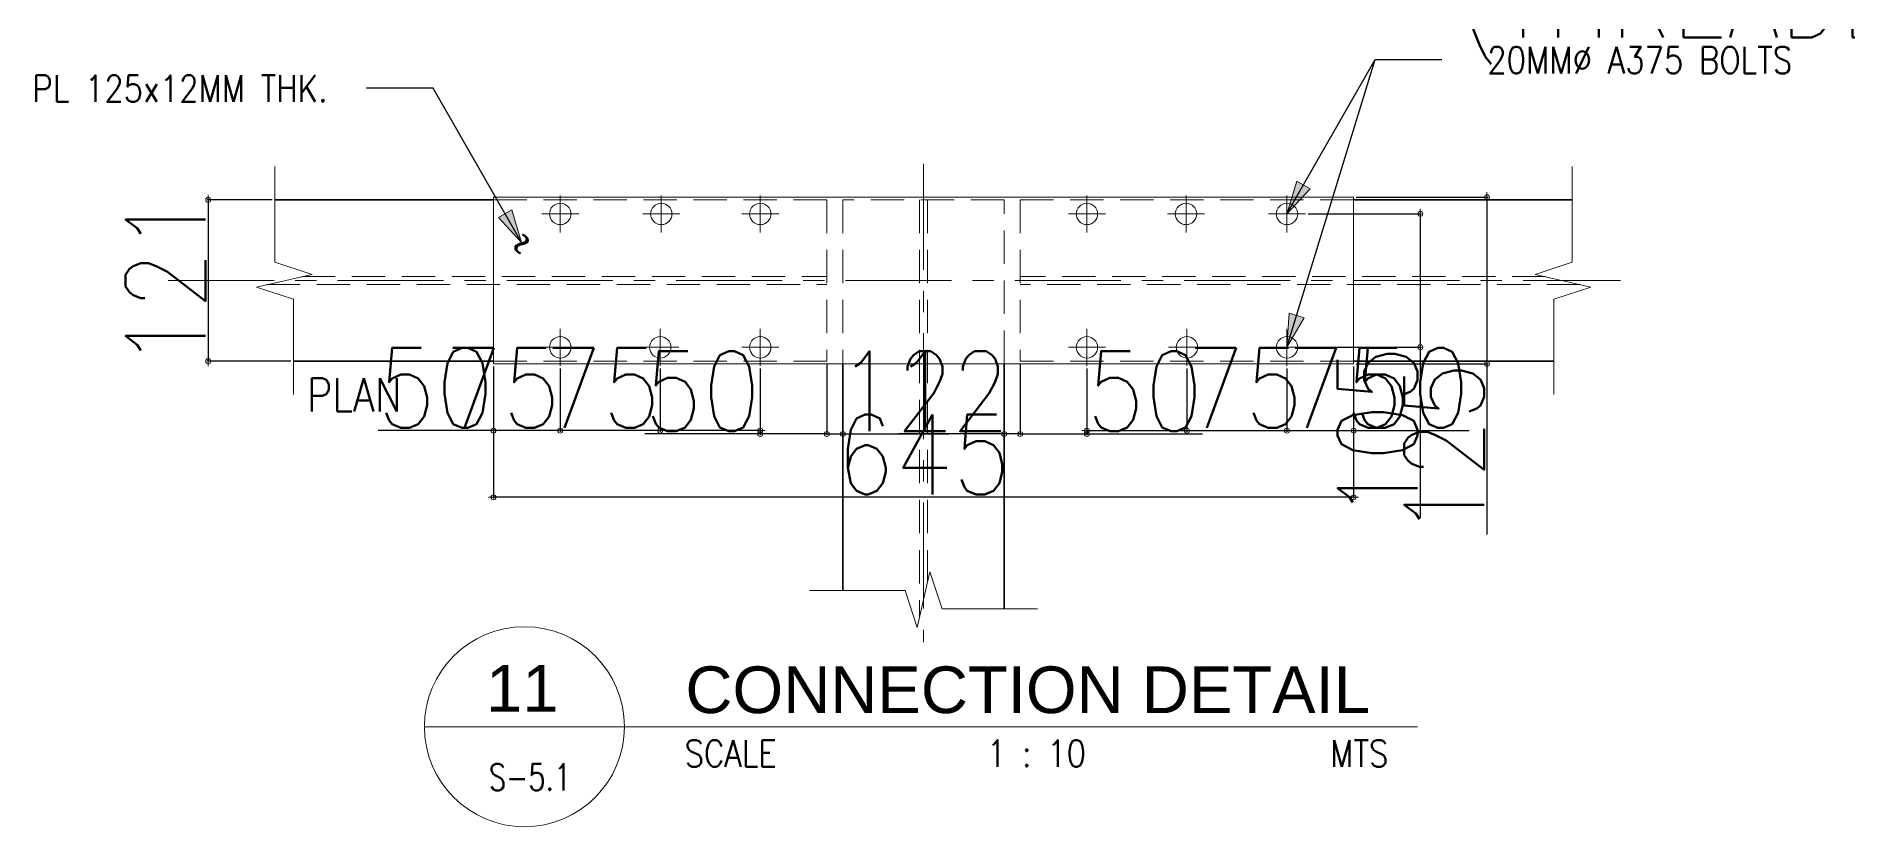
# Model space of a CAD drawing. Header units: millimetres. Extents: x 0 to 437400, y -4782 to 73710.
# Drawn here: x 8154 to 9513, y 6804 to 7397 of the extents above; entities that cross this region are included whole.
import ezdxf
from ezdxf.enums import TextEntityAlignment as Align

# ---------------------------------------------------------------- set-up
doc = ezdxf.new("R2010")
doc.units = ezdxf.units.MM
doc.header["$LTSCALE"] = 10
doc.header["$MEASUREMENT"] = 0
doc.linetypes.add('CENTER', pattern=[50.8, 31.75, -6.35, 6.35, -6.35])
doc.linetypes.add('HIDDEN', pattern=[0.375, 0.25, -0.125])
doc.layers.get('0').update_dxf_attribs({"lineweight": 9})
for name, color, linetype, lineweight in [('.1 - NUMBER 8', 8, 'Continuous', 9), ('.4 - GREEN', 3, 'Continuous', 18), ('.5 - CYAN', 4, 'Continuous', 25), ('A-NEW', 240, 'Continuous', 9), ('S-ANNO-DIMS', 1, 'Continuous', 5), ('S-Anno-Text', 52, 'Continuous', 15), ('S-ANNO-WELD', 1, 'Continuous', 9)]:
    doc.layers.add(name, color=color, linetype=linetype, lineweight=lineweight)
doc.styles.add('1', font='romans.shx', dxfattribs={"width": 0.85, "height": 60})
doc.styles.add('2', font='simplex.shx', dxfattribs={"width": 0.95, "height": 40})
doc.styles.add('SHEETNAME', font='simplex.shx', dxfattribs={"width": 0.75, "height": 200})
doc.styles.add('TITLE1', font='HELV.shx', dxfattribs={"height": 500})
doc.dimstyles.new('ESCA30', dxfattribs={"dimtxt": 60, "dimasz": 0.5, "dimexe": 20, "dimexo": 20, "dimgap": 20, "dimtad": 1, "dimdec": 0, "dimrnd": 1, "dimdsep": 46, "dimtxsty": '1', "dimblk1": 'ESCADIM_ARW', "dimblk2": 'ESCADIM_ARW', "dimsah": 1, "dimcen": 50, "dimclrd": 256, "dimclre": 256, "dimclrt": 52, "dimadec": 0, "dimazin": 0, "dimtfac": 1, "dimtdec": 0, "dimtofl": 0, "dimtmove": 0, "dimatfit": 3, "dimldrblk": 'ESCADIM_ARW', "dimfxl": 1, "dimtolj": 1, "dimtzin": 0, "dimarcsym": 0})
doc.dimstyles.new('ESCA_ARW$7', dxfattribs={"dimtxt": 200, "dimasz": 1, "dimexe": 100, "dimexo": 100, "dimgap": 100, "dimtad": 1, "dimdec": 0, "dimrnd": 1, "dimdsep": 46, "dimtxsty": '1', "dimblk1": 'dim_arw', "dimblk2": 'dim_arw', "dimsah": 1, "dimcen": 50, "dimclrd": 1, "dimclre": 256, "dimclrt": 52, "dimadec": 0, "dimazin": 0, "dimtfac": 1, "dimtofl": 0, "dimtmove": 0, "dimatfit": 3, "dimldrblk": 'dim_arw', "dimfxl": 1, "dimtolj": 1, "dimtzin": 0, "dimarcsym": 0})

# ---------------------------------------------------------------- blocks, each defined once
blk = doc.blocks.new('ESCADIM_ARW')
at = {"color": 9}
blk.add_line((75, 0), (-75, 0), dxfattribs=at)
blk.add_circle((0, 0), 37.5, dxfattribs=at)
blk = doc.blocks.new('*D89')
at = {"layer": 'Defpoints', "color": 0, "transparency": 16777216}
for p in [(9953.3, 7463.5), (9953.3, 7313.5), (10153.3, 7313.5)]:
    blk.add_point(p, dxfattribs=at)
at = {"layer": 'S-ANNO-DIMS', "lineweight": -2, "transparency": 16777216}
for p, q in [((9953.3, 7463.5), (9184.2, 7463.5)), ((9953.3, 7315.5), (9953.3, 7464.3)), ((10153.2, 7463.5), (9953.3, 7463.5)), ((10153.3, 7315.5), (10153.3, 7464.3))]:
    blk.add_line(p, q, dxfattribs=at)
at = {"layer": 'S-ANNO-DIMS', "lineweight": -2, "transparency": 16777216, "xscale": 0.05, "yscale": 0.05, "zscale": 0.05, "rotation": 180}
blk.add_blockref('ESCADIM_ARW', (9953.3, 7463.5), dxfattribs=at)
at = {"layer": 'S-ANNO-DIMS', "lineweight": -2, "transparency": 16777216, "xscale": 0.05, "yscale": 0.05, "zscale": 0.05}
blk.add_blockref('ESCADIM_ARW', (10153.3, 7463.5), dxfattribs=at)
at = {"layer": 'S-ANNO-DIMS', "color": 52, "transparency": 16777216, "char_height": 60, "attachment_point": 5, "style": '1'}
for s, insert in [('\\A1;AS REQUIRED', (9568.7, 7498.3)), ('\\A1;(THREADED LENGTH)', (9568.7, 7415.8))]:
    blk.add_mtext(s, dxfattribs=dict(at, insert=insert))
blk = doc.blocks.new('*D63')
at = {"layer": 'Defpoints', "color": 0, "transparency": 16777216}
for p in [(9106, 7263.4), (9106, 7163.4), (9192.1, 7163.4)]:
    blk.add_point(p, dxfattribs=at)
at = {"layer": 'S-ANNO-DIMS', "lineweight": -2, "transparency": 16777216}
for p, q in [((9108, 7263.4), (9192.9, 7263.4)), ((9192.1, 7263.3), (9192.1, 7163.4)), ((9108, 7163.4), (9192.9, 7163.4)), ((9192.1, 7163.4), (9192.1, 7035.5))]:
    blk.add_line(p, q, dxfattribs=at)
at = {"layer": 'S-ANNO-DIMS', "lineweight": -2, "transparency": 16777216, "xscale": 0.05, "yscale": 0.05, "zscale": 0.05}
for p, rotation in [((9192.1, 7263.4), 90), ((9192.1, 7163.4), 270)]:
    blk.add_blockref('ESCADIM_ARW', p, dxfattribs=dict(at, rotation=rotation))
at = {"layer": 'S-ANNO-DIMS', "color": 52, "transparency": 16777216, "insert": (9160.1, 7099.4), "char_height": 60, "attachment_point": 5, "rotation": 90, "style": '1'}
blk.add_mtext('\\A1;105', dxfattribs=at)
blk = doc.blocks.new('*D90')
at = {"layer": 'Defpoints', "color": 0, "transparency": 16777216}
for p in [(8892.1, 7152.9), (8942.1, 7149.5), (8942.1, 7098.4)]:
    blk.add_point(p, dxfattribs=at)
at = {"layer": 'S-ANNO-DIMS', "lineweight": -2, "transparency": 16777216}
for p, q in [((8892.1, 7150.9), (8892.1, 7097.6)), ((8942.1, 7147.5), (8942.1, 7097.6)), ((8892.2, 7098.4), (8942.1, 7098.4)), ((8942.1, 7098.4), (9028.7, 7098.4))]:
    blk.add_line(p, q, dxfattribs=at)
at = {"layer": 'S-ANNO-DIMS', "lineweight": -2, "transparency": 16777216, "xscale": 0.05, "yscale": 0.05, "zscale": 0.05, "rotation": 180}
blk.add_blockref('ESCADIM_ARW', (8892.1, 7098.4), dxfattribs=at)
at = {"layer": 'S-ANNO-DIMS', "lineweight": -2, "transparency": 16777216, "xscale": 0.05, "yscale": 0.05, "zscale": 0.05}
blk.add_blockref('ESCADIM_ARW', (8942.1, 7098.4), dxfattribs=at)
at = {"layer": 'S-ANNO-DIMS', "color": 52, "transparency": 16777216, "insert": (8985.5, 7130.4), "char_height": 60, "attachment_point": 5, "style": '1'}
blk.add_mtext('\\A1;50', dxfattribs=at)
blk = doc.blocks.new('*D91')
at = {"layer": 'Defpoints', "color": 0, "transparency": 16777216}
for p in [(8942.1, 7149.5), (9017.1, 7149.5), (9017.1, 7100.9)]:
    blk.add_point(p, dxfattribs=at)
at = {"layer": 'S-ANNO-DIMS', "lineweight": -2, "transparency": 16777216}
for p, q in [((8942.1, 7147.5), (8942.1, 7100.1)), ((9017.1, 7147.5), (9017.1, 7100.1)), ((8942.2, 7100.9), (9017.1, 7100.9)), ((9017.1, 7100.9), (9103.7, 7100.9))]:
    blk.add_line(p, q, dxfattribs=at)
at = {"layer": 'S-ANNO-DIMS', "lineweight": -2, "transparency": 16777216, "xscale": 0.05, "yscale": 0.05, "zscale": 0.05, "rotation": 180}
blk.add_blockref('ESCADIM_ARW', (8942.1, 7100.9), dxfattribs=at)
at = {"layer": 'S-ANNO-DIMS', "lineweight": -2, "transparency": 16777216, "xscale": 0.05, "yscale": 0.05, "zscale": 0.05}
blk.add_blockref('ESCADIM_ARW', (9017.1, 7100.9), dxfattribs=at)
at = {"layer": 'S-ANNO-DIMS', "color": 52, "transparency": 16777216, "insert": (9060.5, 7132.9), "char_height": 60, "attachment_point": 5, "style": '1'}
blk.add_mtext('\\A1;75', dxfattribs=at)
blk = doc.blocks.new('*D92')
at = {"layer": 'Defpoints', "color": 0, "transparency": 16777216}
for p in [(9017.1, 7149.5), (9092.1, 7149.5), (9092.1, 7100.9)]:
    blk.add_point(p, dxfattribs=at)
at = {"layer": 'S-ANNO-DIMS', "lineweight": -2, "transparency": 16777216}
for p, q in [((9017.1, 7147.5), (9017.1, 7100.1)), ((9092.1, 7147.5), (9092.1, 7100.1)), ((9017.2, 7100.9), (9092.1, 7100.9)), ((9092.1, 7100.9), (9178.7, 7100.9))]:
    blk.add_line(p, q, dxfattribs=at)
at = {"layer": 'S-ANNO-DIMS', "lineweight": -2, "transparency": 16777216, "xscale": 0.05, "yscale": 0.05, "zscale": 0.05, "rotation": 180}
blk.add_blockref('ESCADIM_ARW', (9017.1, 7100.9), dxfattribs=at)
at = {"layer": 'S-ANNO-DIMS', "lineweight": -2, "transparency": 16777216, "xscale": 0.05, "yscale": 0.05, "zscale": 0.05}
blk.add_blockref('ESCADIM_ARW', (9092.1, 7100.9), dxfattribs=at)
at = {"layer": 'S-ANNO-DIMS', "color": 52, "transparency": 16777216, "insert": (9135.5, 7132.9), "char_height": 60, "attachment_point": 5, "style": '1'}
blk.add_mtext('\\A1;75', dxfattribs=at)
blk = doc.blocks.new('*D93')
at = {"layer": 'Defpoints', "color": 0, "transparency": 16777216}
for p in [(9092.1, 7149.5), (9142.1, 7150.9), (9142.1, 7100.9)]:
    blk.add_point(p, dxfattribs=at)
at = {"layer": 'S-ANNO-DIMS', "lineweight": -2, "transparency": 16777216}
for p, q in [((9092.1, 7147.5), (9092.1, 7100.1)), ((9142.1, 7148.9), (9142.1, 7100.1)), ((9092.2, 7100.9), (9142.1, 7100.9)), ((9142.1, 7100.9), (9228.7, 7100.9))]:
    blk.add_line(p, q, dxfattribs=at)
at = {"layer": 'S-ANNO-DIMS', "lineweight": -2, "transparency": 16777216, "xscale": 0.05, "yscale": 0.05, "zscale": 0.05, "rotation": 180}
blk.add_blockref('ESCADIM_ARW', (9092.1, 7100.9), dxfattribs=at)
at = {"layer": 'S-ANNO-DIMS', "lineweight": -2, "transparency": 16777216, "xscale": 0.05, "yscale": 0.05, "zscale": 0.05}
blk.add_blockref('ESCADIM_ARW', (9142.1, 7100.9), dxfattribs=at)
at = {"layer": 'S-ANNO-DIMS', "color": 52, "transparency": 16777216, "insert": (9185.5, 7132.9), "char_height": 60, "attachment_point": 5, "style": '1'}
blk.add_mtext('\\A1;50', dxfattribs=at)
blk = doc.blocks.new('*D64')
at = {"layer": 'Defpoints', "color": 0, "transparency": 16777216}
for p in [(9142.1, 7275.9), (9142.1, 7150.9), (9242.1, 7150.9)]:
    blk.add_point(p, dxfattribs=at)
at = {"layer": 'S-ANNO-DIMS', "lineweight": -2, "transparency": 16777216}
for p, q in [((9144.1, 7275.9), (9242.9, 7275.9)), ((9242.1, 7275.8), (9242.1, 7150.9)), ((9144.1, 7150.9), (9242.9, 7150.9)), ((9242.1, 7150.9), (9242.1, 7023))]:
    blk.add_line(p, q, dxfattribs=at)
at = {"layer": 'S-ANNO-DIMS', "lineweight": -2, "transparency": 16777216, "xscale": 0.05, "yscale": 0.05, "zscale": 0.05}
for p, rotation in [((9242.1, 7275.9), 90), ((9242.1, 7150.9), 270)]:
    blk.add_blockref('ESCADIM_ARW', p, dxfattribs=dict(at, rotation=rotation))
at = {"layer": 'S-ANNO-DIMS', "color": 52, "transparency": 16777216, "insert": (9210.1, 7086.9), "char_height": 60, "attachment_point": 5, "rotation": 90, "style": '1'}
blk.add_mtext('\\A1;125', dxfattribs=at)
blk = doc.blocks.new('*D94')
at = {"layer": 'Defpoints', "color": 0, "transparency": 16777216}
for p in [(8697.1, 7149.5), (8747.1, 7152.9), (8697.1, 7098.4)]:
    blk.add_point(p, dxfattribs=at)
at = {"layer": 'S-ANNO-DIMS', "lineweight": -2, "transparency": 16777216}
for p, q in [((8697.1, 7147.5), (8697.1, 7097.6)), ((8747.1, 7150.9), (8747.1, 7097.6)), ((8697.1, 7098.4), (8610.5, 7098.4)), ((8747.1, 7098.4), (8697.2, 7098.4))]:
    blk.add_line(p, q, dxfattribs=at)
at = {"layer": 'S-ANNO-DIMS', "lineweight": -2, "transparency": 16777216, "xscale": 0.05, "yscale": 0.05, "zscale": 0.05, "rotation": 180}
blk.add_blockref('ESCADIM_ARW', (8697.1, 7098.4), dxfattribs=at)
at = {"layer": 'S-ANNO-DIMS', "lineweight": -2, "transparency": 16777216, "xscale": 0.05, "yscale": 0.05, "zscale": 0.05}
blk.add_blockref('ESCADIM_ARW', (8747.1, 7098.4), dxfattribs=at)
at = {"layer": 'S-ANNO-DIMS', "color": 52, "transparency": 16777216, "insert": (8653.8, 7130.4), "char_height": 60, "attachment_point": 5, "style": '1'}
blk.add_mtext('\\A1;50', dxfattribs=at)
blk = doc.blocks.new('*D95')
at = {"layer": 'Defpoints', "color": 0, "transparency": 16777216}
for p in [(8622.1, 7149.5), (8697.1, 7149.5), (8622.1, 7100.9)]:
    blk.add_point(p, dxfattribs=at)
at = {"layer": 'S-ANNO-DIMS', "lineweight": -2, "transparency": 16777216}
for p, q in [((8622.1, 7147.5), (8622.1, 7100.1)), ((8697.1, 7147.5), (8697.1, 7100.1)), ((8622.1, 7100.9), (8535.5, 7100.9)), ((8697.1, 7100.9), (8622.2, 7100.9))]:
    blk.add_line(p, q, dxfattribs=at)
at = {"layer": 'S-ANNO-DIMS', "lineweight": -2, "transparency": 16777216, "xscale": 0.05, "yscale": 0.05, "zscale": 0.05, "rotation": 180}
blk.add_blockref('ESCADIM_ARW', (8622.1, 7100.9), dxfattribs=at)
at = {"layer": 'S-ANNO-DIMS', "lineweight": -2, "transparency": 16777216, "xscale": 0.05, "yscale": 0.05, "zscale": 0.05}
blk.add_blockref('ESCADIM_ARW', (8697.1, 7100.9), dxfattribs=at)
at = {"layer": 'S-ANNO-DIMS', "color": 52, "transparency": 16777216, "insert": (8578.8, 7132.9), "char_height": 60, "attachment_point": 5, "style": '1'}
blk.add_mtext('\\A1;75', dxfattribs=at)
blk = doc.blocks.new('*D96')
at = {"layer": 'Defpoints', "color": 0, "transparency": 16777216}
for p in [(8547.1, 7149.5), (8622.1, 7149.5), (8547.1, 7100.9)]:
    blk.add_point(p, dxfattribs=at)
at = {"layer": 'S-ANNO-DIMS', "lineweight": -2, "transparency": 16777216}
for p, q in [((8547.1, 7147.5), (8547.1, 7100.1)), ((8622.1, 7147.5), (8622.1, 7100.1)), ((8547.1, 7100.9), (8460.5, 7100.9)), ((8622.1, 7100.9), (8547.2, 7100.9))]:
    blk.add_line(p, q, dxfattribs=at)
at = {"layer": 'S-ANNO-DIMS', "lineweight": -2, "transparency": 16777216, "xscale": 0.05, "yscale": 0.05, "zscale": 0.05, "rotation": 180}
blk.add_blockref('ESCADIM_ARW', (8547.1, 7100.9), dxfattribs=at)
at = {"layer": 'S-ANNO-DIMS', "lineweight": -2, "transparency": 16777216, "xscale": 0.05, "yscale": 0.05, "zscale": 0.05}
blk.add_blockref('ESCADIM_ARW', (8622.1, 7100.9), dxfattribs=at)
at = {"layer": 'S-ANNO-DIMS', "color": 52, "transparency": 16777216, "insert": (8503.8, 7132.9), "char_height": 60, "attachment_point": 5, "style": '1'}
blk.add_mtext('\\A1;75', dxfattribs=at)
blk = doc.blocks.new('*D97')
at = {"layer": 'Defpoints', "color": 0, "transparency": 16777216}
for p in [(8497.1, 7150.9), (8547.1, 7149.5), (8497.1, 7100.9)]:
    blk.add_point(p, dxfattribs=at)
at = {"layer": 'S-ANNO-DIMS', "lineweight": -2, "transparency": 16777216}
for p, q in [((8497.1, 7148.9), (8497.1, 7100.1)), ((8547.1, 7147.5), (8547.1, 7100.1)), ((8497.1, 7100.9), (8410.5, 7100.9)), ((8547.1, 7100.9), (8497.2, 7100.9))]:
    blk.add_line(p, q, dxfattribs=at)
at = {"layer": 'S-ANNO-DIMS', "lineweight": -2, "transparency": 16777216, "xscale": 0.05, "yscale": 0.05, "zscale": 0.05, "rotation": 180}
blk.add_blockref('ESCADIM_ARW', (8497.1, 7100.9), dxfattribs=at)
at = {"layer": 'S-ANNO-DIMS', "lineweight": -2, "transparency": 16777216, "xscale": 0.05, "yscale": 0.05, "zscale": 0.05}
blk.add_blockref('ESCADIM_ARW', (8547.1, 7100.9), dxfattribs=at)
at = {"layer": 'S-ANNO-DIMS', "color": 52, "transparency": 16777216, "insert": (8453.8, 7132.9), "char_height": 60, "attachment_point": 5, "style": '1'}
blk.add_mtext('\\A1;50', dxfattribs=at)
blk = doc.blocks.new('*D65')
at = {"layer": 'Defpoints', "color": 0, "transparency": 16777216}
for p in [(8333.2, 7273.9), (8283.2, 7152.9), (8347.1, 7152.9)]:
    blk.add_point(p, dxfattribs=at)
at = {"layer": 'S-ANNO-DIMS', "lineweight": -2, "transparency": 16777216}
for p, q in [((8331.2, 7273.9), (8282.4, 7273.9)), ((8283.2, 7273.8), (8283.2, 7152.9)), ((8345.1, 7152.9), (8282.4, 7152.9))]:
    blk.add_line(p, q, dxfattribs=at)
at = {"layer": 'S-ANNO-DIMS', "lineweight": -2, "transparency": 16777216, "xscale": 0.05, "yscale": 0.05, "zscale": 0.05}
for p, rotation in [((8283.2, 7273.9), 90), ((8283.2, 7152.9), 270)]:
    blk.add_blockref('ESCADIM_ARW', p, dxfattribs=dict(at, rotation=rotation))
at = {"layer": 'S-ANNO-DIMS', "color": 52, "transparency": 16777216, "insert": (8251.2, 7213.4), "char_height": 60, "attachment_point": 5, "rotation": 90, "style": '1'}
blk.add_mtext('\\A1;121', dxfattribs=at)
blk = doc.blocks.new('*D66')
at = {"layer": 'Defpoints', "color": 0, "transparency": 16777216}
for p in [(8880.1, 7150.9), (8892.1, 7152.9), (8880.1, 7098.4)]:
    blk.add_point(p, dxfattribs=at)
at = {"layer": 'S-ANNO-DIMS', "lineweight": -2, "transparency": 16777216}
for p, q in [((8880.1, 7148.9), (8880.1, 7097.6)), ((8892.1, 7150.9), (8892.1, 7097.6)), ((8880.1, 7098.4), (8800.8, 7098.4)), ((8892.1, 7098.4), (8880.2, 7098.4))]:
    blk.add_line(p, q, dxfattribs=at)
at = {"layer": 'S-ANNO-DIMS', "lineweight": -2, "transparency": 16777216, "xscale": 0.05, "yscale": 0.05, "zscale": 0.05, "rotation": 180}
blk.add_blockref('ESCADIM_ARW', (8880.1, 7098.4), dxfattribs=at)
at = {"layer": 'S-ANNO-DIMS', "lineweight": -2, "transparency": 16777216, "xscale": 0.05, "yscale": 0.05, "zscale": 0.05}
blk.add_blockref('ESCADIM_ARW', (8892.1, 7098.4), dxfattribs=at)
at = {"layer": 'S-ANNO-DIMS', "color": 52, "transparency": 16777216, "insert": (8840.4, 7130.4), "char_height": 60, "attachment_point": 5, "style": '1'}
blk.add_mtext('\\A1;12', dxfattribs=at)
blk = doc.blocks.new('*D67')
at = {"layer": 'Defpoints', "color": 0, "transparency": 16777216}
for p in [(8747.1, 7152.9), (8759.1, 7150.9), (8759.1, 7098.4)]:
    blk.add_point(p, dxfattribs=at)
at = {"layer": 'S-ANNO-DIMS', "lineweight": -2, "transparency": 16777216}
for p, q in [((8747.1, 7150.9), (8747.1, 7097.6)), ((8759.1, 7148.9), (8759.1, 7097.6)), ((8747.2, 7098.4), (8759.1, 7098.4)), ((8759.1, 7098.4), (8838.5, 7098.4))]:
    blk.add_line(p, q, dxfattribs=at)
at = {"layer": 'S-ANNO-DIMS', "lineweight": -2, "transparency": 16777216, "xscale": 0.05, "yscale": 0.05, "zscale": 0.05, "rotation": 180}
blk.add_blockref('ESCADIM_ARW', (8747.1, 7098.4), dxfattribs=at)
at = {"layer": 'S-ANNO-DIMS', "lineweight": -2, "transparency": 16777216, "xscale": 0.05, "yscale": 0.05, "zscale": 0.05}
blk.add_blockref('ESCADIM_ARW', (8759.1, 7098.4), dxfattribs=at)
at = {"layer": 'S-ANNO-DIMS', "color": 52, "transparency": 16777216, "insert": (8798.8, 7130.4), "char_height": 60, "attachment_point": 5, "style": '1'}
blk.add_mtext('\\A1;12', dxfattribs=at)
blk = doc.blocks.new('*D68')
at = {"layer": 'Defpoints', "color": 0, "transparency": 16777216}
for p in [(8497.1, 7150.9), (9142.1, 7150.9), (8497.1, 7050.9)]:
    blk.add_point(p, dxfattribs=at)
at = {"layer": 'S-ANNO-DIMS', "lineweight": -2, "transparency": 16777216}
for p, q in [((8497.1, 7148.9), (8497.1, 7050.1)), ((9142.1, 7148.9), (9142.1, 7050.1)), ((9142.1, 7050.9), (8497.2, 7050.9))]:
    blk.add_line(p, q, dxfattribs=at)
at = {"layer": 'S-ANNO-DIMS', "lineweight": -2, "transparency": 16777216, "xscale": 0.05, "yscale": 0.05, "zscale": 0.05, "rotation": 180}
blk.add_blockref('ESCADIM_ARW', (8497.1, 7050.9), dxfattribs=at)
at = {"layer": 'S-ANNO-DIMS', "lineweight": -2, "transparency": 16777216, "xscale": 0.05, "yscale": 0.05, "zscale": 0.05}
blk.add_blockref('ESCADIM_ARW', (9142.1, 7050.9), dxfattribs=at)
at = {"layer": 'S-ANNO-DIMS', "color": 52, "transparency": 16777216, "insert": (8819.6, 7082.9), "char_height": 60, "attachment_point": 5, "style": '1'}
blk.add_mtext('\\A1;645', dxfattribs=at)
blk = doc.blocks.new('dim_arw')
h = blk.add_hatch(color=256)
h.paths.add_polyline_path([(-126, 29), (0, 0), (-126, -29, -0.115681), (-133, 0, -0.115681)])
h.paths.add_polyline_path([(-249, 58), (-126, 29, 0.115681), (-133, 0, 0.115681), (-126, -29), (-249, -58)])
for p, q in [((0, 0), (-249, 58)), ((-249, 58), (-249, -58)), ((0, 0), (-249, -58))]:
    blk.add_line(p, q)

msp = doc.modelspace()

# ---------------------------------------------------------------- linework, layer by layer
at = {"layer": '.1 - NUMBER 8', "linetype": 'HIDDEN', "ltscale": 10}
for p, q in [((8816.6, 7273.9), (8816.6, 6961)), ((8822.6, 7273.9), (8822.6, 6987.3)), ((8353.4, 7216.4), (8747.1, 7216.4)), ((9285.9, 7216.4), (8892.1, 7216.4)), ((8327, 7210.4), (8747.1, 7210.4)), ((9312.3, 7210.4), (8892.1, 7210.4))]:
    msp.add_line(p, q, dxfattribs=at)
for points in [[(8497.1, 7273.9), (8747.1, 7273.9), (8747.1, 7152.9), (8497.1, 7152.9)], [(8880.1, 7150.9), (8880.1, 7273.9), (8759.1, 7273.9), (8759.1, 7150.9)], [(9142.1, 7273.9), (8892.1, 7273.9), (8892.1, 7152.9), (9142.1, 7152.9)]]:
    msp.add_lwpolyline(points, dxfattribs=at)
at = {"layer": '.4 - GREEN'}
msp.add_lwpolyline([(8497.1, 7275.9), (9142.1, 7275.9), (9142.1, 7150.9), (8497.1, 7150.9)], close=True, dxfattribs=at)
at = {"layer": '.5 - CYAN', "lineweight": 35}
for points in [[(8333.2, 7273.9), (8497.1, 7273.9)], [(9306, 7273.9), (9142.1, 7273.9)], [(8497.1, 7152.9), (8347.1, 7152.9)], [(8759.1, 7150.9), (8759.1, 6981.1)], [(8880.1, 6967.2), (8880.1, 7150.9)], [(9142.1, 7152.9), (9292.1, 7152.9)]]:
    msp.add_lwpolyline(points, dxfattribs=at)
at = {"color": 1}
for points in [[(8333.2, 7298.9), (8333.2, 7227.3), (8361, 7218.1), (8319.3, 7208.6), (8347.1, 7199.5), (8347.1, 7127.9)], [(9306, 7298.9), (9306, 7227.3), (9278.2, 7218.1), (9319.9, 7208.6), (9292.1, 7199.5), (9292.1, 7127.9)], [(8905.1, 6967.2), (8833.5, 6967.2), (8824.4, 6995), (8814.9, 6953.3), (8805.7, 6981.1), (8734.1, 6981.1)]]:
    msp.add_lwpolyline(points, dxfattribs=at)
at = {"layer": 'A-NEW', "color": 253, "linetype": 'CENTER', "ltscale": 0.25}
for p, q in [((8819.6, 7300.9), (8819.6, 6942.2)), ((8253.1, 7213.4), (9342.1, 7213.4))]:
    msp.add_line(p, q, dxfattribs=at)
at = {"layer": 'S-Anno-Text', "color": 9}
for p, q in [((8547.1, 7277.2), (8547.1, 7249.5)), ((8622.9, 7277.2), (8622.9, 7249.5)), ((8697.1, 7277.2), (8697.1, 7249.5)), ((8942.1, 7277.2), (8942.1, 7249.5)), ((9016.4, 7277.2), (9016.4, 7249.5)), ((9092.1, 7277.2), (9092.1, 7249.5)), ((8561, 7263.4), (8533.2, 7263.4)), ((8636.7, 7263.4), (8609, 7263.4)), ((8711, 7263.4), (8683.2, 7263.4)), ((8928.2, 7263.4), (8956, 7263.4)), ((9002.5, 7263.4), (9030.2, 7263.4)), ((9078.2, 7263.4), (9106, 7263.4)), ((8547.1, 7177.2), (8547.1, 7149.5)), ((8622.1, 7177.2), (8622.1, 7149.5)), ((8697.1, 7177.2), (8697.1, 7149.5)), ((8942.1, 7177.2), (8942.1, 7149.5)), ((9017.1, 7177.2), (9017.1, 7149.5)), ((9092.1, 7177.2), (9092.1, 7149.5)), ((8561, 7163.4), (8533.2, 7163.4)), ((8636, 7163.4), (8608.2, 7163.4)), ((8711, 7163.4), (8683.2, 7163.4)), ((8928.2, 7163.4), (8956, 7163.4)), ((9003.2, 7163.4), (9031, 7163.4)), ((9078.2, 7163.4), (9106, 7163.4))]:
    msp.add_line(p, q, dxfattribs=at)
at = {"layer": 'S-Anno-Text', "color": 1}
msp.add_line((8445.3, 6878.9), (9189.9, 6878.9), dxfattribs=at)
at = {"layer": 'S-Anno-Text', "color": 9}
for centre in [(8547.1, 7263.4), (8622.9, 7263.4), (8697.1, 7263.4), (8942.1, 7263.4), (9016.4, 7263.4), (9092.1, 7263.4), (8547.1, 7163.4), (8622.1, 7163.4), (8697.1, 7163.4), (8942.1, 7163.4), (9017.1, 7163.4), (9092.1, 7163.4)]:
    msp.add_circle(centre, 8.03, dxfattribs=at)
at = {"layer": 'S-Anno-Text', "color": 1}
msp.add_circle((8520.3, 6878.9), 75, dxfattribs=at)

# ---------------------------------------------------------------- texts
at = {"layer": 'S-Anno-Text', "color": 5, "style": 'TITLE1'}
msp.add_text('11', height=35, dxfattribs=at).set_placement((8518.7, 6890.2), align=Align.CENTER)
msp.add_text('CONNECTION DETAIL', height=35, dxfattribs=at).set_placement((8641, 6889.1))
at = {"layer": 'S-Anno-Text', "style": '2', "width": 0.85}
msp.add_text('SCALE', height=20, dxfattribs=at).set_placement((8640.3, 6848.9))
at = {"layer": 'S-Anno-Text'}
for s, style, width, p in [('1 : 10', '2', 0.85, (8904.2, 6848.9)), ('S-5.1', 'SHEETNAME', 0.75, (8524.5, 6831.1))]:
    msp.add_text(s, height=20, dxfattribs=dict(at, style=style, width=width)).set_placement(p, align=Align.CENTER)
at = {"layer": 'S-Anno-Text', "style": '2', "width": 0.85}
msp.add_text('MTS', height=20, dxfattribs=at).set_placement((9168.2, 6848.9), align=Align.RIGHT)
at = {"layer": 'S-Anno-Text', "char_height": 20, "width": 263.84, "style": '1'}
for s, insert, attachment_point in [('20MM%%C A375 BOLTS', (9471, 7388.8), 3), ('PL 125x12MM THK.', (8151.3, 7367.4), 1)]:
    msp.add_mtext(s, dxfattribs=dict(at, insert=insert, attachment_point=attachment_point))
at = {"layer": 'S-Anno-Text', "insert": (8532.4, 7242.8), "char_height": 20, "width": 205.747, "attachment_point": 1, "rotation": 240.0357, "style": '1'}
msp.add_mtext('~', dxfattribs=at)
at = {"layer": 'S-Anno-Text', "color": 4, "insert": (8357.1, 7140.2), "char_height": 25, "width": 263.84, "attachment_point": 1, "style": '1'}
msp.add_mtext('PLAN', dxfattribs=at)

# ---------------------------------------------------------------- dimensions: what is measured, and where the dimension line sits
at = {"layer": 'S-ANNO-DIMS'}
for base, p1, p2, angle, text, picture, middle in [((9953.3, 7463.5), (10153.3, 7313.5), (9953.3, 7313.5), 180, 'AS REQUIRED\\X(THREADED LENGTH)', '*D89', (9568.7, 7463.5)), ((9192.1, 7163.4), (9106, 7263.4), (9106, 7163.4), 90, '105', '*D63', (9160.1, 7099.4))]:
    dim = msp.add_linear_dim(base=base, p1=p1, p2=p2, angle=angle, text=text, dimstyle='ESCA30', override={"dimscale": 0.1, "dimexe": 8, "dimexo": 20, "dimcen": 10}, dxfattribs=at)
    dim.commit()
    dim.dimension.update_dxf_attribs({"geometry": picture, "text_midpoint": middle})
for base, p1, p2, angle, picture, middle in [((8283.2, 7152.9), (8333.2, 7273.9), (8347.1, 7152.9), 90, '*D65', (8251.2, 7213.4)), ((9242.1, 7150.9), (9142.1, 7275.9), (9142.1, 7150.9), 90, '*D64', (9210.1, 7086.9)), ((8497.1, 7100.9), (8547.1, 7149.5), (8497.1, 7150.9), 180, '*D97', (8453.8, 7132.9)), ((8547.1, 7100.9), (8622.1, 7149.5), (8547.1, 7149.5), 180, '*D96', (8503.8, 7132.9)), ((8622.1, 7100.9), (8697.1, 7149.5), (8622.1, 7149.5), 180, '*D95', (8578.8, 7132.9)), ((8697.1, 7098.4), (8747.1, 7152.9), (8697.1, 7149.5), 180, '*D94', (8653.8, 7130.4)), ((8880.1, 7098.4), (8892.1, 7152.9), (8880.1, 7150.9), 180, '*D66', (8840.4, 7130.4)), ((8497.1, 7050.9), (9142.1, 7150.9), (8497.1, 7150.9), 180, '*D68', (8819.6, 7082.9))]:
    dim = msp.add_linear_dim(base=base, p1=p1, p2=p2, angle=angle, dimstyle='ESCA30', override={"dimscale": 0.1, "dimexe": 8, "dimexo": 20, "dimcen": 10}, dxfattribs=at)
    dim.commit()
    dim.dimension.update_dxf_attribs({"geometry": picture, "text_midpoint": middle})
for base, p1, p2, picture, middle in [((8759.1, 7098.4), (8747.1, 7152.9), (8759.1, 7150.9), '*D67', (8798.8, 7130.4)), ((8942.1, 7098.4), (8892.1, 7152.9), (8942.1, 7149.5), '*D90', (8985.5, 7130.4)), ((9017.1, 7100.9), (8942.1, 7149.5), (9017.1, 7149.5), '*D91', (9060.5, 7132.9)), ((9092.1, 7100.9), (9017.1, 7149.5), (9092.1, 7149.5), '*D92', (9135.5, 7132.9)), ((9142.1, 7100.9), (9092.1, 7149.5), (9142.1, 7150.9), '*D93', (9185.5, 7132.9))]:
    dim = msp.add_linear_dim(base=base, p1=p1, p2=p2, dimstyle='ESCA30', override={"dimscale": 0.1, "dimexe": 8, "dimexo": 20, "dimcen": 10}, dxfattribs=at)
    dim.commit()
    dim.dimension.update_dxf_attribs({"geometry": picture, "text_midpoint": middle})

# ---------------------------------------------------------------- leaders
at = {"layer": 'S-ANNO-WELD'}
for points in [[(9092.1, 7263.4), (9158.3, 7379.1), (9208.3, 7379.1)], [(9092.1, 7163.4), (9158.3, 7379.1), (9208.3, 7379.1)], [(8518.1, 7242), (8451.9, 7357.8), (8401.9, 7357.8)]]:
    msp.add_leader(points, dimstyle='ESCA_ARW$7', override={"dimscale": 0.1}, dxfattribs=at)

doc.saveas('drawing.dxf')
